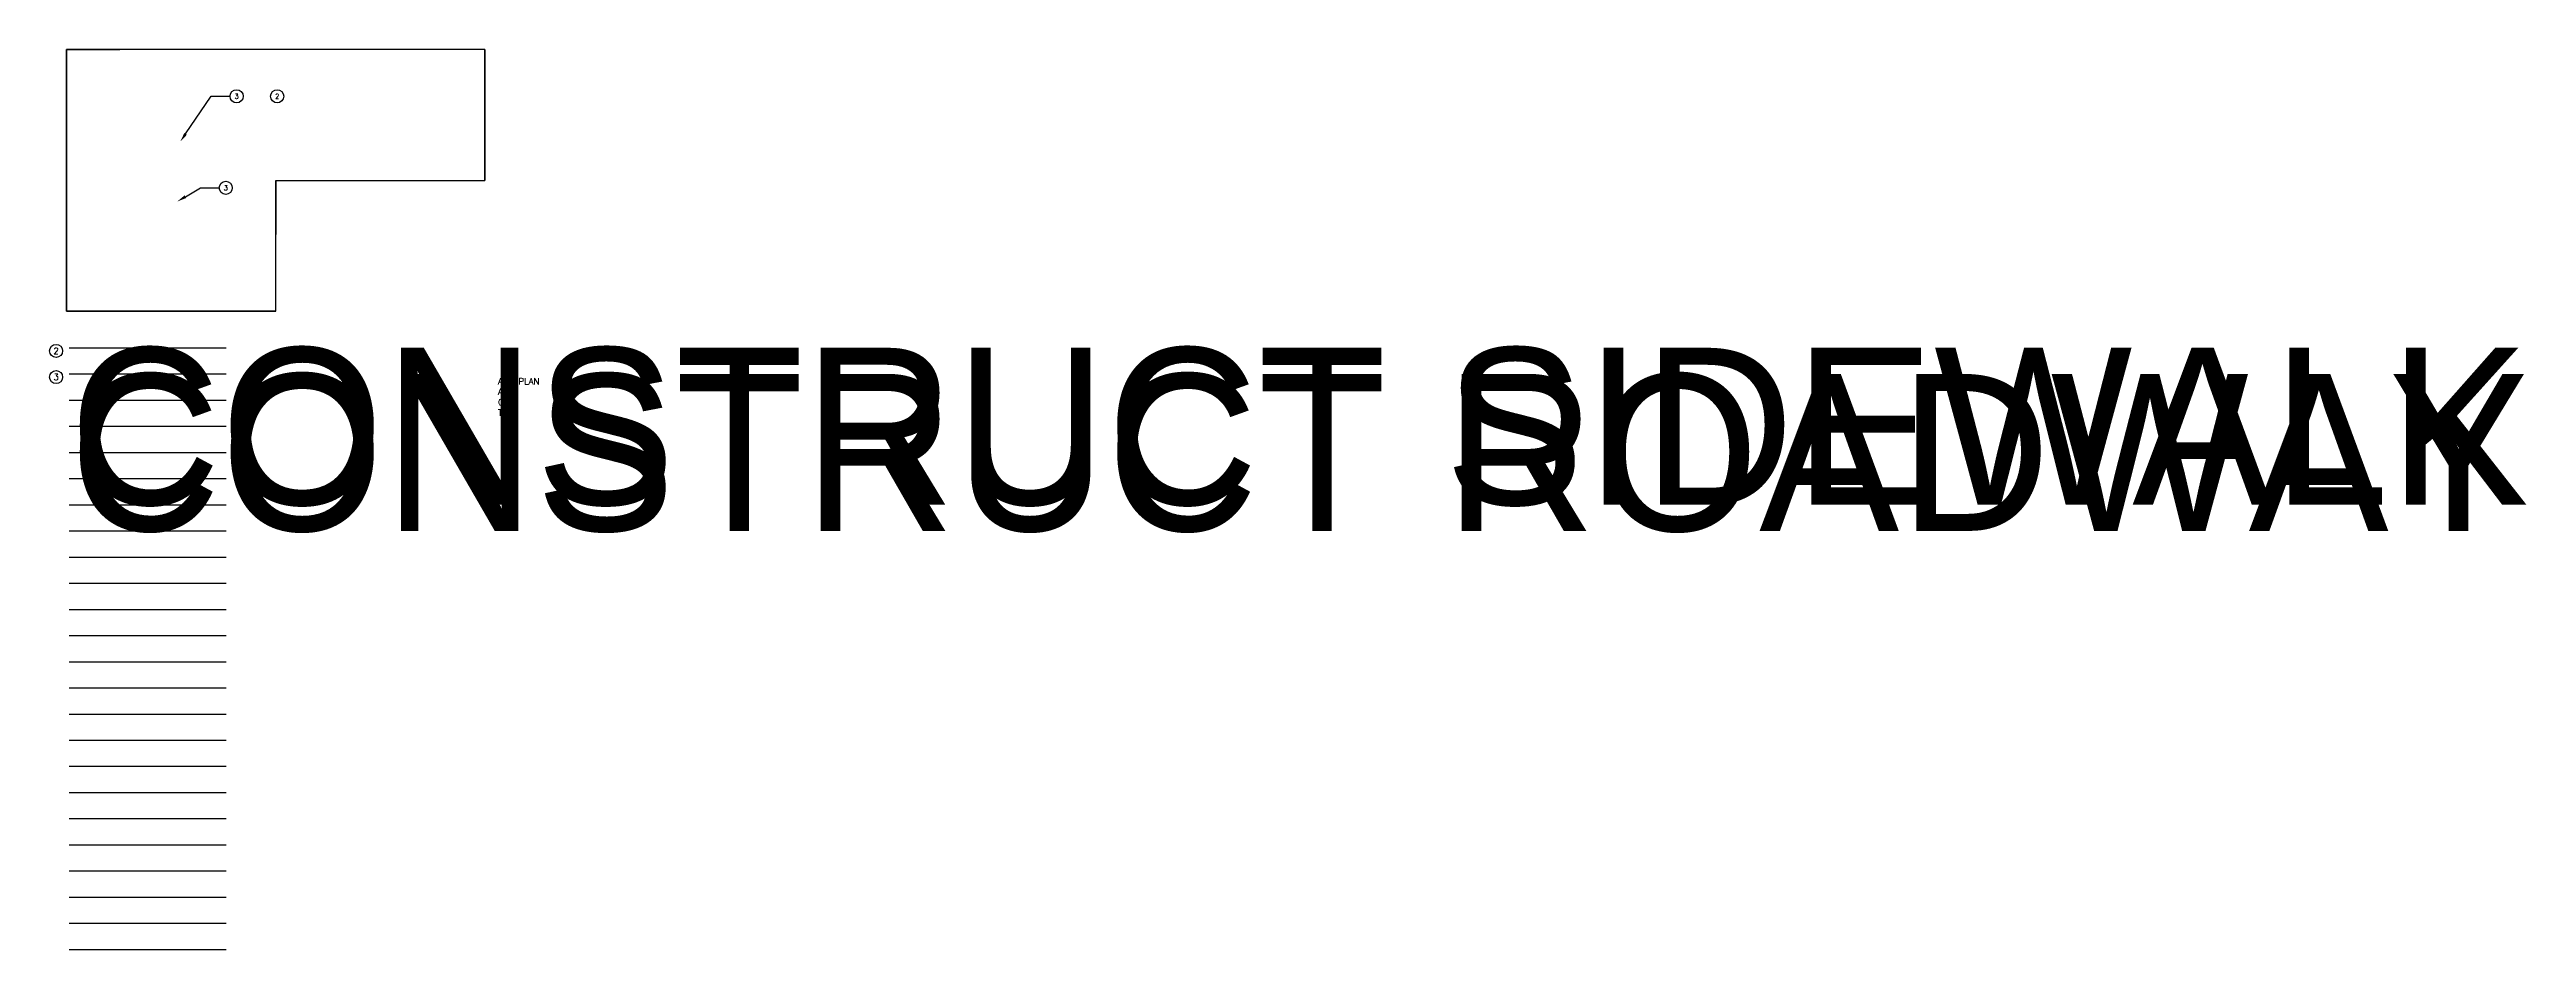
# Paper-space layout 'ABC-103' of a CAD drawing. Header units: feet. Extents: x 0.9 to 48.3, y -10.2 to 7.
# The model-space entities are those that its viewports show. They can reach past a viewport. Long polylines and large blocks are cut down to what shows.
import ezdxf
from ezdxf import colors
from ezdxf.entities.mleader import LeaderData, LeaderLine
from ezdxf.enums import TextEntityAlignment as Align
from ezdxf.math import Vec2, Vec3

# ---------------------------------------------------------------- set-up
doc = ezdxf.new("R2018")
doc.units = ezdxf.units.FT
doc.header["$MEASUREMENT"] = 0
doc.layers.add('C-ANNO', color=7, linetype='Continuous')
doc.layers.add('C-ANNO-VFRM', color=150, linetype='Continuous', plot=False)
doc.styles.get("Standard").update_dxf_attribs({"font": 'simplex.shx'})

# ---------------------------------------------------------------- blocks, each defined once
blk = doc.blocks.new('TB_ATT')
at = {"color": 3}
for tag, p in [('TITLE', (9.5, 0.6)), ('DESIGNED_BY', (9.5, 0.4)), ('APPROVED_BY', (9.5, 0)), ('CHECKED_BY', (9.5, 0.2))]:
    blk.add_attdef(tag, p, '', height=0.12, dxfattribs=at)
blk = doc.blocks.new('*U93')
at = {"layer": 'C-ANNO'}
blk.add_circle((-0.25, -0.06), 0.125, dxfattribs=at)
at = {"layer": 'C-ANNO-VFRM', "color": 251, "flags": 128}
blk.add_lwpolyline([(0, 0), (3, 0)], dxfattribs=at)
blk.add_attdef('Number', text='', height=0.12).set_placement((-0.25, -0.06), align=Align.MIDDLE_CENTER)
at = {"lineweight": 30, "flags": 106}
blk.add_attdef('Note', text='', height=0.12, dxfattribs=at).set_placement((0, 0), align=Align.TOP_LEFT)
blk = doc.blocks.new('*U117')
at = {"layer": 'C-ANNO'}
blk.add_circle((-0.25, -0.06), 0.125, dxfattribs=at)
at = {"layer": 'C-ANNO-VFRM', "color": 251, "flags": 128}
blk.add_lwpolyline([(0, 0), (3, 0)], dxfattribs=at)
blk.add_attdef('Number', text='', height=0.12).set_placement((-0.25, -0.06), align=Align.MIDDLE_CENTER)
at = {"lineweight": 30, "flags": 106}
blk.add_attdef('Note', text='', height=0.12, dxfattribs=at).set_placement((0, 0), align=Align.TOP_LEFT)
blk = doc.blocks.new('*U94')
at = {"layer": 'C-ANNO-VFRM', "color": 251, "flags": 128}
blk.add_lwpolyline([(0, 0), (3, 0)], dxfattribs=at)
blk.add_attdef('Number', text='', height=0.12).set_placement((-0.25, -0.06), align=Align.MIDDLE_CENTER)
at = {"lineweight": 30, "flags": 106}
blk.add_attdef('Note', text='', height=0.12, dxfattribs=at).set_placement((0, 0), align=Align.TOP_LEFT)
blk = doc.blocks.new('*U95')
at = {"layer": 'C-ANNO-VFRM', "color": 251, "flags": 128}
blk.add_lwpolyline([(0, 0), (3, 0)], dxfattribs=at)
blk.add_attdef('Number', text='', height=0.12).set_placement((-0.25, -0.06), align=Align.MIDDLE_CENTER)
at = {"lineweight": 30, "flags": 106}
blk.add_attdef('Note', text='', height=0.12, dxfattribs=at).set_placement((0, 0), align=Align.TOP_LEFT)
blk = doc.blocks.new('*U96')
at = {"layer": 'C-ANNO-VFRM', "color": 251, "flags": 128}
blk.add_lwpolyline([(0, 0), (3, 0)], dxfattribs=at)
blk.add_attdef('Number', text='', height=0.12).set_placement((-0.25, -0.06), align=Align.MIDDLE_CENTER)
at = {"lineweight": 30, "flags": 106}
blk.add_attdef('Note', text='', height=0.12, dxfattribs=at).set_placement((0, 0), align=Align.TOP_LEFT)
blk = doc.blocks.new('*U97')
at = {"layer": 'C-ANNO-VFRM', "color": 251, "flags": 128}
blk.add_lwpolyline([(0, 0), (3, 0)], dxfattribs=at)
blk.add_attdef('Number', text='', height=0.12).set_placement((-0.25, -0.06), align=Align.MIDDLE_CENTER)
at = {"lineweight": 30, "flags": 106}
blk.add_attdef('Note', text='', height=0.12, dxfattribs=at).set_placement((0, 0), align=Align.TOP_LEFT)
blk = doc.blocks.new('*U98')
at = {"layer": 'C-ANNO-VFRM', "color": 251, "flags": 128}
blk.add_lwpolyline([(0, 0), (3, 0)], dxfattribs=at)
blk.add_attdef('Number', text='', height=0.12).set_placement((-0.25, -0.06), align=Align.MIDDLE_CENTER)
at = {"lineweight": 30, "flags": 106}
blk.add_attdef('Note', text='', height=0.12, dxfattribs=at).set_placement((0, 0), align=Align.TOP_LEFT)
blk = doc.blocks.new('*U99')
at = {"layer": 'C-ANNO-VFRM', "color": 251, "flags": 128}
blk.add_lwpolyline([(0, 0), (3, 0)], dxfattribs=at)
blk.add_attdef('Number', text='', height=0.12).set_placement((-0.25, -0.06), align=Align.MIDDLE_CENTER)
at = {"lineweight": 30, "flags": 106}
blk.add_attdef('Note', text='', height=0.12, dxfattribs=at).set_placement((0, 0), align=Align.TOP_LEFT)
blk = doc.blocks.new('*U100')
at = {"layer": 'C-ANNO-VFRM', "color": 251, "flags": 128}
blk.add_lwpolyline([(0, 0), (3, 0)], dxfattribs=at)
blk.add_attdef('Number', text='', height=0.12).set_placement((-0.25, -0.06), align=Align.MIDDLE_CENTER)
at = {"lineweight": 30, "flags": 106}
blk.add_attdef('Note', text='', height=0.12, dxfattribs=at).set_placement((0, 0), align=Align.TOP_LEFT)
blk = doc.blocks.new('*U101')
at = {"layer": 'C-ANNO-VFRM', "color": 251, "flags": 128}
blk.add_lwpolyline([(0, 0), (3, 0)], dxfattribs=at)
blk.add_attdef('Number', text='', height=0.12).set_placement((-0.25, -0.06), align=Align.MIDDLE_CENTER)
at = {"lineweight": 30, "flags": 106}
blk.add_attdef('Note', text='', height=0.12, dxfattribs=at).set_placement((0, 0), align=Align.TOP_LEFT)
blk = doc.blocks.new('*U102')
at = {"layer": 'C-ANNO-VFRM', "color": 251, "flags": 128}
blk.add_lwpolyline([(0, 0), (3, 0)], dxfattribs=at)
blk.add_attdef('Number', text='', height=0.12).set_placement((-0.25, -0.06), align=Align.MIDDLE_CENTER)
at = {"lineweight": 30, "flags": 106}
blk.add_attdef('Note', text='', height=0.12, dxfattribs=at).set_placement((0, 0), align=Align.TOP_LEFT)
blk = doc.blocks.new('*U103')
at = {"layer": 'C-ANNO-VFRM', "color": 251, "flags": 128}
blk.add_lwpolyline([(0, 0), (3, 0)], dxfattribs=at)
blk.add_attdef('Number', text='', height=0.12).set_placement((-0.25, -0.06), align=Align.MIDDLE_CENTER)
at = {"lineweight": 30, "flags": 106}
blk.add_attdef('Note', text='', height=0.12, dxfattribs=at).set_placement((0, 0), align=Align.TOP_LEFT)
blk = doc.blocks.new('*U104')
at = {"layer": 'C-ANNO-VFRM', "color": 251, "flags": 128}
blk.add_lwpolyline([(0, 0), (3, 0)], dxfattribs=at)
blk.add_attdef('Number', text='', height=0.12).set_placement((-0.25, -0.06), align=Align.MIDDLE_CENTER)
at = {"lineweight": 30, "flags": 106}
blk.add_attdef('Note', text='', height=0.12, dxfattribs=at).set_placement((0, 0), align=Align.TOP_LEFT)
blk = doc.blocks.new('*U105')
at = {"layer": 'C-ANNO-VFRM', "color": 251, "flags": 128}
blk.add_lwpolyline([(0, 0), (3, 0)], dxfattribs=at)
blk.add_attdef('Number', text='', height=0.12).set_placement((-0.25, -0.06), align=Align.MIDDLE_CENTER)
at = {"lineweight": 30, "flags": 106}
blk.add_attdef('Note', text='', height=0.12, dxfattribs=at).set_placement((0, 0), align=Align.TOP_LEFT)
blk = doc.blocks.new('*U106')
at = {"layer": 'C-ANNO-VFRM', "color": 251, "flags": 128}
blk.add_lwpolyline([(0, 0), (3, 0)], dxfattribs=at)
blk.add_attdef('Number', text='', height=0.12).set_placement((-0.25, -0.06), align=Align.MIDDLE_CENTER)
at = {"lineweight": 30, "flags": 106}
blk.add_attdef('Note', text='', height=0.12, dxfattribs=at).set_placement((0, 0), align=Align.TOP_LEFT)
blk = doc.blocks.new('*U107')
at = {"layer": 'C-ANNO-VFRM', "color": 251, "flags": 128}
blk.add_lwpolyline([(0, 0), (3, 0)], dxfattribs=at)
blk.add_attdef('Number', text='', height=0.12).set_placement((-0.25, -0.06), align=Align.MIDDLE_CENTER)
at = {"lineweight": 30, "flags": 106}
blk.add_attdef('Note', text='', height=0.12, dxfattribs=at).set_placement((0, 0), align=Align.TOP_LEFT)
blk = doc.blocks.new('*U108')
at = {"layer": 'C-ANNO-VFRM', "color": 251, "flags": 128}
blk.add_lwpolyline([(0, 0), (3, 0)], dxfattribs=at)
blk.add_attdef('Number', text='', height=0.12).set_placement((-0.25, -0.06), align=Align.MIDDLE_CENTER)
at = {"lineweight": 30, "flags": 106}
blk.add_attdef('Note', text='', height=0.12, dxfattribs=at).set_placement((0, 0), align=Align.TOP_LEFT)
blk = doc.blocks.new('*U109')
at = {"layer": 'C-ANNO-VFRM', "color": 251, "flags": 128}
blk.add_lwpolyline([(0, 0), (3, 0)], dxfattribs=at)
blk.add_attdef('Number', text='', height=0.12).set_placement((-0.25, -0.06), align=Align.MIDDLE_CENTER)
at = {"lineweight": 30, "flags": 106}
blk.add_attdef('Note', text='', height=0.12, dxfattribs=at).set_placement((0, 0), align=Align.TOP_LEFT)
blk = doc.blocks.new('*U110')
at = {"layer": 'C-ANNO-VFRM', "color": 251, "flags": 128}
blk.add_lwpolyline([(0, 0), (3, 0)], dxfattribs=at)
blk.add_attdef('Number', text='', height=0.12).set_placement((-0.25, -0.06), align=Align.MIDDLE_CENTER)
at = {"lineweight": 30, "flags": 106}
blk.add_attdef('Note', text='', height=0.12, dxfattribs=at).set_placement((0, 0), align=Align.TOP_LEFT)
blk = doc.blocks.new('*U111')
at = {"layer": 'C-ANNO-VFRM', "color": 251, "flags": 128}
blk.add_lwpolyline([(0, 0), (3, 0)], dxfattribs=at)
blk.add_attdef('Number', text='', height=0.12).set_placement((-0.25, -0.06), align=Align.MIDDLE_CENTER)
at = {"lineweight": 30, "flags": 106}
blk.add_attdef('Note', text='', height=0.12, dxfattribs=at).set_placement((0, 0), align=Align.TOP_LEFT)
blk = doc.blocks.new('*U112')
at = {"layer": 'C-ANNO-VFRM', "color": 251, "flags": 128}
blk.add_lwpolyline([(0, 0), (3, 0)], dxfattribs=at)
blk.add_attdef('Number', text='', height=0.12).set_placement((-0.25, -0.06), align=Align.MIDDLE_CENTER)
at = {"lineweight": 30, "flags": 106}
blk.add_attdef('Note', text='', height=0.12, dxfattribs=at).set_placement((0, 0), align=Align.TOP_LEFT)
blk = doc.blocks.new('*U113')
at = {"layer": 'C-ANNO-VFRM', "color": 251, "flags": 128}
blk.add_lwpolyline([(0, 0), (3, 0)], dxfattribs=at)
blk.add_attdef('Number', text='', height=0.12).set_placement((-0.25, -0.06), align=Align.MIDDLE_CENTER)
at = {"lineweight": 30, "flags": 106}
blk.add_attdef('Note', text='', height=0.12, dxfattribs=at).set_placement((0, 0), align=Align.TOP_LEFT)
blk = doc.blocks.new('*U114')
at = {"layer": 'C-ANNO-VFRM', "color": 251, "flags": 128}
blk.add_lwpolyline([(0, 0), (3, 0)], dxfattribs=at)
blk.add_attdef('Number', text='', height=0.12).set_placement((-0.25, -0.06), align=Align.MIDDLE_CENTER)
at = {"lineweight": 30, "flags": 106}
blk.add_attdef('Note', text='', height=0.12, dxfattribs=at).set_placement((0, 0), align=Align.TOP_LEFT)
blk = doc.blocks.new('*U115')
at = {"layer": 'C-ANNO-VFRM', "color": 251, "flags": 128}
blk.add_lwpolyline([(0, 0), (3, 0)], dxfattribs=at)
blk.add_attdef('Number', text='', height=0.12).set_placement((-0.25, -0.06), align=Align.MIDDLE_CENTER)
at = {"lineweight": 30, "flags": 106}
blk.add_attdef('Note', text='', height=0.12, dxfattribs=at).set_placement((0, 0), align=Align.TOP_LEFT)
blk = doc.blocks.new('_TagCircle')
at = {"color": 0, "linetype": 'ByBlock', "lineweight": -2, "transparency": 16777216}
blk.add_circle((0, 0), 0.125, dxfattribs=at)
at = {"color": 0, "transparency": 16777216}
blk.add_attdef('TAGNUMBER', text='', height=0.09375, dxfattribs=at).set_placement((0, -0.046875), align=Align.CENTER)

msp = doc.modelspace()

# ---------------------------------------------------------------- linework, layer by layer
at = {"layer": 'C-ANNO', "color": 6}
msp.add_lwpolyline([(833.71, 145.93), (946.84, 259.07), (982.2, 223.71), (925.63, 167.14), (960.99, 131.79), (904.42, 75.22)], close=True, dxfattribs=at)

# ---------------------------------------------------------------- block references
at = {"layer": 'C-ANNO', "xscale": 20, "yscale": 20, "zscale": 20, "rotation": 44.99999999999996}
msp.add_blockref('_TagCircle', (903.3, 190.26), dxfattribs=at).add_auto_attribs({'TAGNUMBER': '2'})

# ---------------------------------------------------------------- leaders
at = {"layer": 'C-ANNO'}
ml = msp.add_multileader_block('Standard', dxfattribs=at)
ml.set_content('_TagCircle', color=256, scale=20)
ml.set_attribute('TAGNUMBER', '3', width=0)
ml.set_leader_properties()
ml.build(insert=Vec2(0, 0))
ml.multileader.update_dxf_attribs({"text_right_attachment_type": 6, "dogleg_length": 0.36, "arrow_head_size": 3.6, "scale": 20})
ctx = ml.context
ctx.base_point, ctx.scale, ctx.char_height, ctx.arrow_head_size, ctx.landing_gap_size, ctx.plane_origin, ctx.plane_x_axis, ctx.plane_y_axis = Vec3(890.56, 177.53), 20, 3.6, 3.6, 1.8, Vec3(889.36, 151.8), Vec3(0.707107, 0.707107), Vec3(-0.707107, 0.707107)
ctx.right_attachment = 6
notes = []
notes.append((ctx, [(0, (1, 1, 0), (885.47, 172.44), (0.707107, 0.707107), 7.2, [(0, [(889.36, 151.8)], 0, [])])]))
ctx.block.insert, ctx.block.rotation = Vec3(892.33, 179.29), 0.785398
ml = msp.add_multileader_block('Standard', dxfattribs=at)
ml.set_content('_TagCircle', color=256, scale=20)
ml.set_attribute('TAGNUMBER', '3', width=0)
ml.set_leader_properties()
ml.build(insert=Vec2(0, 0))
ml.multileader.update_dxf_attribs({"text_right_attachment_type": 6, "dogleg_length": 0.36, "arrow_head_size": 3.6, "scale": 20})
ctx = ml.context
ctx.base_point, ctx.scale, ctx.char_height, ctx.arrow_head_size, ctx.landing_gap_size, ctx.plane_origin, ctx.plane_x_axis, ctx.plane_y_axis = Vec3(912.37, 149.84), 20, 3.6, 3.6, 1.8, Vec3(911.17, 124.11), Vec3(0.707107, 0.707107), Vec3(-0.707107, 0.707107)
ctx.right_attachment = 6
notes.append((ctx, [(0, (1, 1, 0), (907.28, 144.75), (0.707107, 0.707107), 7.2, [(0, [(904.73, 134.8)], 0, [])])]))
ctx.block.insert, ctx.block.rotation = Vec3(914.14, 151.61), 0.785398
for ctx, leaders in notes:
    for number, flags, end, landing, length, lines in leaders:
        leader = LeaderData()
        leader.index, (leader.has_last_leader_line, leader.has_dogleg_vector, leader.attachment_direction) = number, flags
        leader.last_leader_point, leader.dogleg_vector, leader.dogleg_length = Vec3(end), Vec3(landing), length
        for number, points, colour, breaks in lines:
            line = LeaderLine()
            line.index, line.vertices, line.color, line.breaks = number, Vec3.list(points), colors.encode_raw_color(colour), breaks
            leader.lines.append(line)
        ctx.leaders.append(leader)

psp = doc.layouts.new('ABC-103')

# ---------------------------------------------------------------- linework, layer by layer
at = {"layer": 'C-ANNO', "color": 3, "flags": 128}
psp.add_lwpolyline([(1.25, 7), (1.25, 2), (5.25, 2), (5.25, 4.5), (9.25, 4.5), (9.25, 7), (1.25, 7)], close=True, dxfattribs=at)

# ---------------------------------------------------------------- block references
at = {"color": 3}
ref = psp.add_blockref('*U93', (1.3, 1.3), dxfattribs=at)
ref.add_attrib('Number', '2', dxfattribs={"height": 0.12}).set_placement((1.05, 1.24), align=Align.MIDDLE_CENTER)
lines = psp.add_mtext('CONSTRUCT SIDEWALK', dxfattribs={"insert": (1.3, 1.3), "char_height": 3, "attachment_point": 1})
ref.add_attrib('Note', '', (1.3, 1.3), dxfattribs={"flags": 104}).embed_mtext(lines)
ref = psp.add_blockref('*U117', (1.3, 0.8), dxfattribs=at)
ref.add_attrib('Number', '3', dxfattribs={"height": 0.12}).set_placement((1.05, 0.74), align=Align.MIDDLE_CENTER)
lines = psp.add_mtext('CONSTRUCT ROADWAY', dxfattribs={"insert": (1.3, 0.8), "char_height": 3, "attachment_point": 1})
ref.add_attrib('Note', '', (1.3, 0.8), dxfattribs={"flags": 104}).embed_mtext(lines)
psp.add_blockref('TB_ATT', (0, 0), dxfattribs=at).add_auto_attribs({'DESIGNED_BY': 'ALP', 'CHECKED_BY': 'CBP', 'APPROVED_BY': 'TMP', 'TITLE': 'ABC PLAN'})
for name, p in [('*U94', (1.3, 0.3)), ('*U95', (1.3, -0.2)), ('*U96', (1.3, -0.7)), ('*U97', (1.3, -1.2)), ('*U98', (1.3, -1.7)), ('*U99', (1.3, -2.2)), ('*U100', (1.3, -2.7)), ('*U101', (1.3, -3.2)), ('*U102', (1.3, -3.7)), ('*U103', (1.3, -4.2)), ('*U104', (1.3, -4.7)), ('*U105', (1.3, -5.2)), ('*U106', (1.3, -5.7)), ('*U107', (1.3, -6.2)), ('*U108', (1.3, -6.7)), ('*U109', (1.3, -7.2)), ('*U110', (1.3, -7.7)), ('*U111', (1.3, -8.2)), ('*U112', (1.3, -8.7)), ('*U113', (1.3, -9.2)), ('*U114', (1.3, -9.7)), ('*U115', (1.3, -10.2))]:
    psp.add_blockref(name, p, dxfattribs=at)

# ---------------------------------------------------------------- viewports
at = {"layer": '0', "view_twist_angle": 315}
vp = psp.add_viewport(center=(5.25, 4.5), size=(8, 5), view_center_point=(772.708, -536.333), view_height=100, dxfattribs=at)
vp.dxf.flags = 0x10000  # cut along an outline
vp.dxf.clipping_boundary_handle = psp.add_lwpolyline([(1.25, 7), (1.25, 2), (5.25, 2), (5.25, 4.5), (9.25, 4.5), (9.25, 7), (1.25, 7)], format="xyb", close=True, dxfattribs={"invisible": 1}).dxf.handle

doc.saveas('drawing.dxf')
